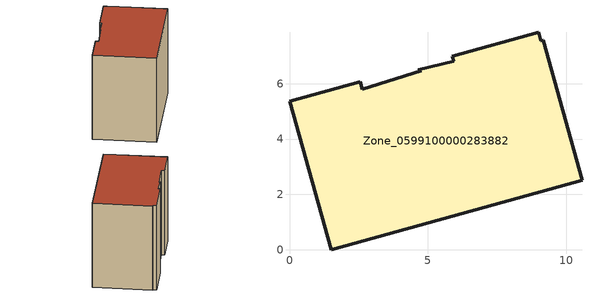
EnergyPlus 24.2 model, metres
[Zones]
Zone_0599100000283882
 floor ground (C_G): 2.62,5.79 4.76,6.46 4.65,6.49 5.93,6.8 5.88,7 9,7.86 9.08,7.55 9.15,7.57 10.56,2.51 1.5,0 0,5.37 2.55,6.07 z0
 wall outside (C_F): 9,7.86 5.88,7 5.93,6.8 4.65,6.49 4.76,6.46 2.62,5.79 2.55,6.07 0,5.37 1.5,0 10.56,2.51 9.15,7.57 9.08,7.55 9,7.86 z0:8.13
 roof outside (C_R): 5.93,6.8 4.65,6.49 4.76,6.46 2.62,5.79 2.55,6.07 0,5.37 1.5,0 10.56,2.51 9.15,7.57 9.08,7.55 9,7.86 5.88,7 z8.13
[BUILDING]
Pand.0599100000283882: North Axis=0; Terrain=City; Loads Convergence Tolerance Value=0.04; Temperature Convergence Tolerance Value=0.4; Solar Distribution=FullExterior; Maximum Number of Warmup Days=25; Minimum Number of Warmup Days=1
[Site:Location]
Rotterdam.The.Hague.AP_ZH_NLD Design_Conditions: Latitude=51.96; Longitude=4.45; Time Zone=1; Elevation=-4.5
[SITE:GROUNDTEMPERATURE:BUILDINGSURFACE]
18, 18, 18, 18, 18, 18, 18, 18, 18, 18, 18, 18
[MATERIAL] Thermal Absorptance=0.9; Solar Absorptance=0.7; Visible Absorptance=0.7
Name | Roughness | Thickness | Conductivity | Density | Specific Heat
G.TC.1975-1991 | MediumSmooth | 0.15 | 0.288461 | 540 | 1210
F.TC.1975-1991 | Rough | 0.3 | 0.230769 | 1920 | 840
R.TC.1975-1991 | MediumRough | 0.2 | 0.153846 | 1500 | 1000
[CONSTRUCTION]
C_G: G.TC.1975-1991
C_F: F.TC.1975-1991
C_R: R.TC.1975-1991
[ZONE]
Zone_0599100000283882: Type=1; Multiplier=1; Ceiling Height=Autocalculate; Volume=Autocalculate; Floor Area=autocalculate; Part of Total Floor Area=Yes
[ZONEINFILTRATION:DESIGNFLOWRATE]
Infil_Zone_0599100000283882: Zone or ZoneList or Space or SpaceList=Zone_0599100000283882; Schedule=AlwaysOn; Design Flow Rate Calculation Method=Flow/Area; Flow Rate per Floor Area=0.003; Constant Term Coefficient=1; Temperature Term Coefficient=0; Velocity Term Coefficient=0; Velocity Squared Term Coefficient=0
[HVACTEMPLATE:ZONE:IDEALLOADSAIRSYSTEM]
Zone_0599100000283882: Maximum Heating Supply Air Temperature=50; Minimum Cooling Supply Air Temperature=13; Maximum Heating Supply Air Humidity Ratio=0.0156; Minimum Cooling Supply Air Humidity Ratio=0.0077; Heating Limit=NoLimit; Cooling Limit=NoLimit; Dehumidification Control Type=ConstantSensibleHeatRatio; Cooling Sensible Heat Ratio=0.7; Dehumidification Setpoint=60; Humidification Control Type=None; Humidification Setpoint=30; Outdoor Air Method=None; Outdoor Air Flow Rate per Person=0.00944; Outdoor Air Flow Rate per Zone Floor Area=0; Outdoor Air Flow Rate per Zone=0; Demand Controlled Ventilation Type=None; Outdoor Air Economizer Type=NoEconomizer; Heat Recovery Type=None; Sensible Heat Recovery Effectiveness=0.7; Latent Heat Recovery Effectiveness=0.65
[ZONECONTROL:THERMOSTAT]
ThermostatControl_Zone_0599100000283882: Zone or ZoneList=Zone_0599100000283882; Control Type Schedule=DualSetpointControlType; Control 1=Thermostat_Zone_0599100000283882; Temperature Difference Between Cutout And Setpoint=0
[THERMOSTATSETPOINT:DUALSETPOINT]
Thermostat_Zone_0599100000283882: Heating Setpoint Temperature Schedule=HeatingSetpoint_Zone_0599100000283882; Cooling Setpoint Temperature Schedule=CoolingSetpoint_Zone_0599100000283882
[SCHEDULE:COMPACT]
HeatingSetpoint_Zone_0599100000283882: Through: 12/31, For: AllDays, Until: 24:00, 21
CoolingSetpoint_Zone_0599100000283882: Through: 12/31, For: AllDays, Until: 24:00, 24
DualSetpointControlType: Through: 12/31, For: AllDays, Until: 24:00, 4
AlwaysOn: Through: 12/31, For: AllDays, Until: 24:00, 1
